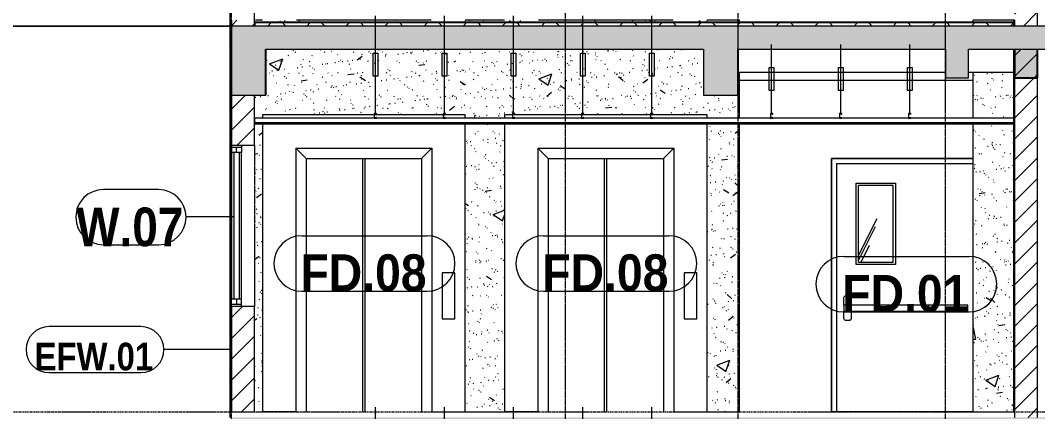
# Model space of a CAD drawing. Header units: millimetres. Extents: x 26124 to 258712, y -8723 to 35400.
# Drawn here: x 110220 to 119053, y 9000 to 12400 of the extents above; entities that cross this region are included whole.
import ezdxf

# ---------------------------------------------------------------- set-up
doc = ezdxf.new("R2010")
doc.units = ezdxf.units.MM
for name, pattern in [('1 NÉT CALL OUT', [6, 3, -3]), ('Centre', [31.75, 6.35, -4.7625, 15.875, -4.7625]), ('Grid Line', [22.225, 12.7, -3.175, 3.175, -3.175])]:
    doc.linetypes.add(name, pattern=pattern)
for name, color, linetype, lineweight in [('0-1', 7, 'Continuous', 5), ('A-CLNG', 13, 'Continuous', 9), ('A-CLNG-3', 13, 'Continuous', 18), ('A-CLNG-PATT-3', 13, 'Continuous', 9), ('A-DETL-GENF', 92, 'Continuous', 9), ('A-DETL-GENF-1', 7, 'Continuous', 9), ('A-DETL-MEDM', 33, 'Continuous', 18), ('A-DOOR', 31, 'Continuous', 9), ('A-DOOR-FRAM', 31, 'Continuous', 9), ('A-DOOR-IDEN', 31, 'Continuous', 9), ('A-FLOR-2', 7, 'Continuous', 9), ('A-FLOR-3', 192, 'Continuous', 25), ('A-FLOR-LEVL-2', 51, 'Centre', 9), ('A-FLOR-PATT-3', 8, 'Continuous', 9), ('A-GLAZ', 151, 'Continuous', 9), ('A-GLAZ-1', 7, '1 NÉT CALL OUT', 9), ('A-GLAZ-2', 55, '1 NÉT CALL OUT', 9), ('A-GLAZ-IDEN', 152, 'Continuous', 9), ('A-WALL', 113, 'Continuous', 9), ('A-WALL-1', 113, 'Continuous', 18), ('A-WALL-IDEN', 211, 'Continuous', 9), ('A-WALL-PATT-4', 111, 'Continuous', 9), ('I-WALL', 2, 'Continuous', 9), ('I-WALL-3', 2, 'Continuous', 18), ('S-BEAM-1', 12, 'Continuous', 5), ('S-BEAM-2', 10, 'Continuous', 25), ('S-BEAM-3', 7, 'Continuous', 9), ('S-GRID-1', 1, 'Grid Line', 9)]:
    doc.layers.add(name, color=color, linetype=linetype, lineweight=lineweight)
doc.styles.add('Arial_B', font='arialbd.ttf', dxfattribs={"width": 0.85, "height": 240})
doc.styles.add('Arial_B_1', font='arialbd.ttf', dxfattribs={"width": 0.9, "height": 320})
doc.styles.add('Arial_B_2', font='arialbd.ttf', dxfattribs={"width": 0.85, "height": 336})
pattern_1 = [(45, (80880.3, 14125), (-90.50967, 90.50967), [])]
pattern_2 = [(50, (80880.3, 14125), (1165.978, -102.01), [121.92, -1341.12]), (355, (80880.3, 14125), (-225.554, 1222.763), [97.536, -1072.896]), (100.451, (80977.5, 14116.5), (940.433, 1120.746), [103.616, -1139.776]), (46.184, (80880.3, 14450.1), (1734.906, -269.074), [182.88, -2011.68]), (96.636, (81024.9, 14427.7), (1519.38, 1583.54), [155.424, -1709.665]), (351.184, (80880.3, 14450.1), (1519.39, 1583.52), [146.304, -1609.344]), (21, (81042.9, 14368.8), (970.332, -654.498), [121.92, -1341.12]), (326, (81042.9, 14368.8), (395.533, 1178.804), [97.536, -1072.896]), (71.451, (81123.7, 14314.3), (1365.87, 524.296), [103.616, -1139.776]), (37.5, (80880.3, 14125), (19.767, 541.1527), [53.645, -1006.246, 53.645, -1035.507, -1076.96]), (37.5, (80880.3, 14125), (19.767, 541.1527), [-2149.043, 53.645, -1023.315]), (7.5, (80880.3, 14125), (427.646, 641.156), [53.645, -567.334, 53.645, -981.862, -410.464]), (7.5, (80880.3, 14125), (427.646, 641.156), [-1656.486, 53.645, -356.819]), (327.5, (80517.8, 14125), (867.782, -36.665), [53.645, -352.755, 53.645, -1214.323, -1682.496]), (327.5, (80517.8, 14125), (867.782, -36.665), [-1674.368, 53.645, -1628.85]), (317.5, (80355.2, 14125), (948.028, 162.731), [53.645, -474.675, 53.645, -788.416, -1194.816]), (317.5, (80355.2, 14125), (948.028, 162.731), [-1370.38, 53.645, -1141.17])]
pattern_3 = [(37.5, (80880.3, 14125), (-5.1206, 156.61216), [5.364, -118.181, 5.364, -132.812, -132.08]), (37.5, (80880.3, 14125), (-5.1206, 156.61216), [-261.722, 5.364, -126.716]), (7.5, (80880.3, 14125), (143.847, 229.3842), [5.364, -61.285, 5.364, -105.989, -42.672]), (7.5, (80880.3, 14125), (143.847, 229.3842), [-178.003, 5.364, -37.308]), (327.5, (80780.33, 14125), (253.1176, 0.4601), [5.364, -35.276, 5.364, -140.94, -191.008]), (327.5, (80780.33, 14125), (253.1176, 0.4601), [-186.944, 5.364, -185.644]), (317.5, (80780.33, 14125), (244.3381, 71.3376), [5.364, -14.956, 5.364, -90.546, -109.728]), (317.5, (80780.33, 14125), (244.3381, 71.3376), [-116.23, 5.364, -104.364])]

# ---------------------------------------------------------------- blocks, each defined once
blk = doc.blocks.new('NCV_TKTC_KET CAU_rvt-1-TKCS_MẶT CẮT 3')
at = {"layer": 'S-BEAM-1'}
for points in [[(116452.5, 11750), (116452.6, 11750), (116452.5, 12135.4)], [(118852.6, 11900), (119052.6, 11900), (119052.6, 12150), (118852.6, 12150), (118852.6, 11975.2)]]:
    blk.add_hatch(color=256, dxfattribs=at).paths.add_polyline_path(points)
at = {"layer": 'A-FLOR-2'}
for p, q in [((112042.6, 12350), (112052.4, 12350)), ((112052.4, 12350), (112052.4, 12180)), ((112052.4, 12180), (112042.6, 12180))]:
    blk.add_line(p, q, dxfattribs=at)
at = {"layer": 'S-BEAM-2'}
for p, q in [((112352.6, 11750), (112352.6, 12150)), ((116452.6, 11750), (116452.6, 12150)), ((118852.6, 12150), (118852.6, 11900)), ((119052.6, 11900), (119052.6, 12150)), ((118852.6, 11900), (119052.6, 11900))]:
    blk.add_line(p, q, dxfattribs=at)
at = {"layer": 'S-BEAM-3'}
for p, q in [((116452.6, 11950), (118252.6, 11950)), ((118452.6, 11950), (118842.5, 11950)), ((116462.6, 11880), (118492.5, 11880))]:
    blk.add_line(p, q, dxfattribs=at)
blk = doc.blocks.new('1_FAMILY RVT - W01-WxH 1400x3200xmm-489780-TKCS_MẶT CẮT 3')
at = {"layer": 'A-GLAZ'}
for p, q in [((112052.635618, 11314.4), (112252.635618, 11314.4)), ((112052.635618, 11314.4), (112052.635618, 11250.9)), ((112141.535618, 11314.4), (112141.535618, 11250.9)), ((112141.535618, 11295.35), (112052.635618, 11295.35)), ((112052.635618, 11250.9), (112052.635618, 9977.9)), ((112141.535618, 11250.9), (112052.635618, 11250.9)), ((112074.860618, 11250.9), (112074.860618, 9977.9)), ((112097.085618, 11250.9), (112097.085618, 11295.35)), ((112119.310618, 11250.9), (112119.310618, 9977.9)), ((112141.535618, 9977.9), (112141.535618, 11250.9)), ((112141.535618, 9977.9), (112052.635618, 9977.9)), ((112052.635618, 9914.4), (112052.635618, 9977.9)), ((112052.635618, 9933.45), (112141.535618, 9933.45)), ((112252.635618, 9914.4), (112052.635618, 9914.4)), ((112097.085618, 9977.9), (112097.085618, 9933.45)), ((112141.535618, 9914.4), (112141.535618, 9977.9))]:
    blk.add_line(p, q, dxfattribs=at)
at = {"layer": 'A-GLAZ-2'}
for p, q in [((112052.635618, 9914.4), (112052.635618, 11314.4)), ((112252.635618, 11314.4), (112252.635618, 9914.4))]:
    blk.add_line(p, q, dxfattribs=at)
blk = doc.blocks.new('Thang may HIEN - Dài x Rộng - 2000x2000-V2-TKCS_MẶT CẮT 3')
at = {"layer": 'A-DOOR'}
for p, q in [((112322.6, 11580), (112322.6, 11550)), ((113292.5, 11580), (112322.6, 11580)), ((113892.5, 11580), (113295, 11580)), ((114082.6, 11580), (113895, 11580)), ((114082.6, 11550), (114082.6, 11580)), ((112322.6, 11500), (112322.6, 9000)), ((114082.6, 9000), (114082.6, 11500)), ((112702.6, 11200), (112612.6, 11290)), ((112612.6, 11290), (112612.6, 9000)), ((112612.6, 11290), (113792.6, 11290)), ((113792.6, 11290), (113702.6, 11200)), ((113792.6, 11290), (113792.6, 9000)), ((112702.6, 11200), (112702.6, 9000)), ((112702.6, 11200), (113702.6, 11200)), ((113192.6, 9000), (113192.6, 11200)), ((113212.6, 9000), (113212.6, 11200)), ((113702.6, 11200), (113702.6, 9000)), ((113992.6, 10205.9), (113882.6, 10205.9)), ((113882.6, 10205.9), (113882.6, 9805.9)), ((113992.6, 9805.9), (113992.6, 10205.9)), ((113882.6, 9805.9), (113992.6, 9805.9)), ((112612.6, 9000), (112322.6, 9000)), ((112617.6, 9000), (112612.6, 9000)), ((113792.6, 9000), (113787.6, 9000)), ((113792.6, 9000), (114082.6, 9000))]:
    blk.add_line(p, q, dxfattribs=at)
blk = doc.blocks.new('Thang may HIEN - Dài x Rộng - 2000x2000-V3-TKCS_MẶT CẮT 3')
at = {"layer": 'A-DOOR'}
for p, q in [((114422.6, 11580), (114422.6, 11550)), ((114492.5, 11580), (114422.6, 11580)), ((115092.5, 11580), (114495, 11580)), ((115692.5, 11580), (115095, 11580)), ((116182.6, 11580), (115695, 11580)), ((116182.6, 11550), (116182.6, 11580)), ((114422.6, 11500), (114422.6, 9000)), ((116182.6, 9000), (116182.6, 11500)), ((114802.6, 11200), (114712.6, 11290)), ((114712.6, 11290), (114712.6, 9000)), ((114712.6, 11290), (115892.6, 11290)), ((115892.6, 11290), (115802.6, 11200)), ((115892.6, 11290), (115892.6, 9000)), ((114802.6, 11200), (114802.6, 9000)), ((114802.6, 11200), (115802.6, 11200)), ((115292.6, 9000), (115292.6, 11200)), ((115312.6, 9000), (115312.6, 11200)), ((115802.6, 11200), (115802.6, 9000)), ((116092.6, 10205.9), (115982.6, 10205.9)), ((115982.6, 10205.9), (115982.6, 9805.9)), ((116092.6, 9805.9), (116092.6, 10205.9)), ((115982.6, 9805.9), (116092.6, 9805.9)), ((114712.6, 9000), (114422.6, 9000)), ((114717.6, 9000), (114712.6, 9000)), ((115892.6, 9000), (115887.6, 9000)), ((115892.6, 9000), (116182.6, 9000))]:
    blk.add_line(p, q, dxfattribs=at)
blk = doc.blocks.new('FD_01 - FD_01-1200x2200mm-V50-TKCS_MẶT CẮT 3')
at = {"layer": 'A-DOOR'}
h = blk.add_hatch(dxfattribs=at)
h.set_pattern_fill('FP_9', color=256, style=0, pattern_type=2)
h.set_pattern_definition([(63.435, (82789.9, 14236.3), (-0.002, 1625.6), [567.96, -3066.99]), (63.435, (81164.3, 14236.3), (-0.002, 1625.6), [567.96, -3066.99]), (63.435, (83568.1, 14550.35), (-0.002, 1625.6), [567.96, -3066.99]), (63.435, (81942.5, 14550.35), (-0.002, 1625.6), [567.96, -3066.99]), (63.435, (83450.3, 14439.5), (-0.002, 1625.6), [567.96, -3066.99]), (63.435, (81824.7, 14439.5), (-0.002, 1625.6), [567.96, -3066.99]), (63.435, (83330.26, 15074.4), (-0.002, 1625.6), [276.055, -3358.896]), (63.435, (81704.66, 15074.4), (-0.002, 1625.6), [276.055, -3358.896]), (63.435, (83251.74, 14976.15), (-0.002, 1625.6), [567.96, -3066.99]), (63.435, (81626.14, 14976.15), (-0.002, 1625.6), [567.96, -3066.99]), (63.435, (83265.6, 15046.7), (-0.002, 1625.6), [567.96, -3066.99]), (63.435, (81640, 15046.7), (-0.002, 1625.6), [567.96, -3066.99]), (63.435, (82609.74, 14737.2), (-0.002, 1625.6), [567.96, -3066.99]), (63.435, (80984.14, 14737.2), (-0.002, 1625.6), [567.96, -3066.99]), (63.435, (82623.6, 14820.35), (-0.002, 1625.6), [567.96, -3066.99]), (63.435, (80998, 14820.35), (-0.002, 1625.6), [567.96, -3066.99]), (63.435, (82627.3, 14880.3), (-0.002, 1625.6), [567.96, -3066.99]), (63.435, (81001.7, 14880.3), (-0.002, 1625.6), [567.96, -3066.99])])
h.paths.add_polyline_path([(117497.5, 10300), (117797.5, 10300), (117797.5, 10965), (117497.5, 10965), (117497.5, 10600)])
for p, q in [((117477.5, 10985), (117817.5, 10985)), ((117477.5, 10280), (117477.5, 10985)), ((117797.5, 10965), (117497.5, 10965)), ((117497.5, 10300), (117497.5, 10965)), ((117797.5, 10300), (117797.5, 10965)), ((117817.5, 10985), (117817.5, 10280)), ((117817.5, 10280), (117477.5, 10280)), ((117497.5, 10300), (117797.5, 10300)), ((117370, 9925.4), (117370, 9988.9)), ((117389, 10008), (117414.4, 10008)), ((117433.5, 9988.9), (117433.5, 9925.4)), ((117370, 9925.4), (117370, 9874.6)), ((117433.5, 9925.4), (117370, 9925.4)), ((118107.8, 9925.4), (117433.5, 9925.4)), ((117433.5, 9925.4), (117433.5, 9874.6)), ((118107.8, 9874.6), (118107.8, 9925.4)), ((118445, 9925.4), (118107.8, 9925.4)), ((118445, 9874.6), (118445, 9925.4)), ((117370, 9874.6), (117433.5, 9874.6)), ((117370, 9811.1), (117370, 9874.6)), ((117433.5, 9874.6), (118107.8, 9874.6)), ((117433.5, 9874.6), (117433.5, 9811.1)), ((118107.8, 9874.6), (118445, 9874.6)), ((117414.4, 9792.1), (117389, 9792.1))]:
    blk.add_line(p, q, dxfattribs=at)
at = {"layer": 'A-DOOR', "flags": 128}
for points in [[(117370, 9988.9), (117370.5, 9993.1), (117371.9, 9997.2), (117374.1, 10000.8), (117377.2, 10003.8), (117380.8, 10006.1), (117384.8, 10007.5), (117389, 10008)], [(117414.4, 10008), (117418.7, 10007.5), (117422.7, 10006.1), (117426.3, 10003.8), (117429.3, 10000.8), (117431.6, 9997.2), (117433, 9993.1), (117433.5, 9988.9)], [(117389, 9792.1), (117384.8, 9792.5), (117380.8, 9793.9), (117377.2, 9796.2), (117374.1, 9799.2), (117371.9, 9802.8), (117370.5, 9806.9), (117370, 9811.1)], [(117433.5, 9811.1), (117433, 9806.9), (117431.6, 9802.8), (117429.3, 9799.2), (117426.3, 9796.2), (117422.7, 9793.9), (117418.7, 9792.5), (117414.4, 9792.1)]]:
    blk.add_lwpolyline(points, dxfattribs=at)
at = {"layer": 'A-DOOR-FRAM'}
for p, q in [((117262.5, 11200), (117262.5, 9000)), ((118492.5, 11200), (117262.5, 11200)), ((117307.5, 11155), (117307.5, 9000)), ((117307.5, 11155), (118492.5, 11155)), ((117307.5, 9000), (117262.5, 9000))]:
    blk.add_line(p, q, dxfattribs=at)
blk = doc.blocks.new('Repeating Detail - THANH TREO TRẦN 600-354052-TKCS_MẶT CẮT 3')
at = {"layer": 'A-DETL-GENF'}
for points in [[(116732.564287, 28550), (116752.564287, 28550), (116752.564287, 28556), (116750.064287, 28552.5), (116735.064287, 28552.5), (116735.064287, 28587.5), (116750.064287, 28587.5), (116752.564287, 28584), (116752.564287, 28590), (116732.564287, 28590)], [(117332.564287, 28550), (117352.564287, 28550), (117352.564287, 28556), (117350.064287, 28552.5), (117335.064287, 28552.5), (117335.064287, 28587.5), (117350.064287, 28587.5), (117352.564287, 28584), (117352.564287, 28590), (117332.564287, 28590)], [(117932.564287, 28550), (117952.564287, 28550), (117952.564287, 28556), (117950.064287, 28552.5), (117935.064287, 28552.5), (117935.064287, 28587.5), (117950.064287, 28587.5), (117952.564287, 28584), (117952.564287, 28590), (117932.564287, 28590)]]:
    blk.add_hatch(color=256, dxfattribs=at).paths.add_polyline_path(points)
for p, q in [((116742.564287, 28590), (116742.564287, 29190)), ((117342.564287, 28590), (117342.564287, 29190)), ((117942.564287, 28590), (117942.564287, 29190)), ((116722.564287, 28990), (116762.564287, 28990)), ((116722.564287, 28790), (116722.564287, 28990)), ((116762.564287, 28990), (116762.564287, 28790)), ((117322.564287, 28990), (117362.564287, 28990)), ((117322.564287, 28790), (117322.564287, 28990)), ((117362.564287, 28990), (117362.564287, 28790)), ((117922.564287, 28990), (117962.564287, 28990)), ((117922.564287, 28790), (117922.564287, 28990)), ((117962.564287, 28990), (117962.564287, 28790)), ((116762.564287, 28790), (116722.564287, 28790)), ((117362.564287, 28790), (117322.564287, 28790)), ((117962.564287, 28790), (117922.564287, 28790)), ((116752.564287, 28590), (116732.564287, 28590)), ((116732.564287, 28590), (116732.564287, 28550)), ((116752.564287, 28590), (116732.564287, 28590)), ((116732.564287, 28590), (116732.564287, 28550)), ((116732.564287, 28550), (116752.564287, 28550)), ((116732.564287, 28550), (116752.564287, 28550)), ((116735.064287, 28587.5), (116750.064287, 28587.5)), ((116735.064287, 28552.5), (116735.064287, 28587.5)), ((116735.064287, 28552.5), (116735.064287, 28587.5)), ((116735.064287, 28587.5), (116750.064287, 28587.5)), ((116750.064287, 28552.5), (116735.064287, 28552.5)), ((116750.064287, 28552.5), (116735.064287, 28552.5)), ((116750.064287, 28587.5), (116750.064287, 28584)), ((116750.064287, 28587.5), (116750.064287, 28584)), ((116750.064287, 28584), (116752.564287, 28584)), ((116750.064287, 28584), (116752.564287, 28584)), ((116752.564287, 28556), (116750.064287, 28556)), ((116750.064287, 28556), (116750.064287, 28552.5)), ((116752.564287, 28556), (116750.064287, 28556)), ((116750.064287, 28556), (116750.064287, 28552.5)), ((116752.564287, 28584), (116752.564287, 28590)), ((116752.564287, 28584), (116752.564287, 28590)), ((116752.564287, 28550), (116752.564287, 28556)), ((116752.564287, 28550), (116752.564287, 28556)), ((117352.564287, 28590), (117332.564287, 28590)), ((117332.564287, 28590), (117332.564287, 28550)), ((117352.564287, 28590), (117332.564287, 28590)), ((117332.564287, 28590), (117332.564287, 28550)), ((117332.564287, 28550), (117352.564287, 28550)), ((117332.564287, 28550), (117352.564287, 28550)), ((117335.064287, 28587.5), (117350.064287, 28587.5)), ((117335.064287, 28552.5), (117335.064287, 28587.5)), ((117335.064287, 28552.5), (117335.064287, 28587.5)), ((117335.064287, 28587.5), (117350.064287, 28587.5)), ((117350.064287, 28552.5), (117335.064287, 28552.5)), ((117350.064287, 28552.5), (117335.064287, 28552.5)), ((117350.064287, 28587.5), (117350.064287, 28584)), ((117350.064287, 28587.5), (117350.064287, 28584)), ((117350.064287, 28584), (117352.564287, 28584)), ((117350.064287, 28584), (117352.564287, 28584)), ((117352.564287, 28556), (117350.064287, 28556)), ((117350.064287, 28556), (117350.064287, 28552.5)), ((117352.564287, 28556), (117350.064287, 28556)), ((117350.064287, 28556), (117350.064287, 28552.5)), ((117352.564287, 28584), (117352.564287, 28590)), ((117352.564287, 28584), (117352.564287, 28590)), ((117352.564287, 28550), (117352.564287, 28556)), ((117352.564287, 28550), (117352.564287, 28556)), ((117952.564287, 28590), (117932.564287, 28590)), ((117932.564287, 28590), (117932.564287, 28550)), ((117952.564287, 28590), (117932.564287, 28590)), ((117932.564287, 28590), (117932.564287, 28550)), ((117932.564287, 28550), (117952.564287, 28550)), ((117932.564287, 28550), (117952.564287, 28550)), ((117935.064287, 28587.5), (117950.064287, 28587.5)), ((117935.064287, 28552.5), (117935.064287, 28587.5)), ((117935.064287, 28552.5), (117935.064287, 28587.5)), ((117935.064287, 28587.5), (117950.064287, 28587.5)), ((117950.064287, 28552.5), (117935.064287, 28552.5)), ((117950.064287, 28552.5), (117935.064287, 28552.5)), ((117950.064287, 28587.5), (117950.064287, 28584)), ((117950.064287, 28587.5), (117950.064287, 28584)), ((117950.064287, 28584), (117952.564287, 28584)), ((117950.064287, 28584), (117952.564287, 28584)), ((117952.564287, 28556), (117950.064287, 28556)), ((117950.064287, 28556), (117950.064287, 28552.5)), ((117952.564287, 28556), (117950.064287, 28556)), ((117950.064287, 28556), (117950.064287, 28552.5)), ((117952.564287, 28584), (117952.564287, 28590)), ((117952.564287, 28584), (117952.564287, 28590)), ((117952.564287, 28550), (117952.564287, 28556)), ((117952.564287, 28550), (117952.564287, 28556))]:
    blk.add_line(p, q, dxfattribs=at)
blk = doc.blocks.new('Repeating Detail - THANH TREO TRẦN 850-354056-TKCS_MẶT CẮT 3')
at = {"layer": 'A-DETL-GENF'}
for points in [[(113292.5, 28550), (113312.5, 28550), (113312.5, 28556), (113310, 28552.5), (113295, 28552.5), (113295, 28587.5), (113310, 28587.5), (113312.5, 28584), (113312.5, 28590), (113292.5, 28590)], [(113892.5, 28550), (113912.5, 28550), (113912.5, 28556), (113910, 28552.5), (113895, 28552.5), (113895, 28587.5), (113910, 28587.5), (113912.5, 28584), (113912.5, 28590), (113892.5, 28590)], [(114492.5, 28550), (114512.5, 28550), (114512.5, 28556), (114510, 28552.5), (114495, 28552.5), (114495, 28587.5), (114510, 28587.5), (114512.5, 28584), (114512.5, 28590), (114492.5, 28590)], [(115092.5, 28550), (115112.5, 28550), (115112.5, 28556), (115110, 28552.5), (115095, 28552.5), (115095, 28587.5), (115110, 28587.5), (115112.5, 28584), (115112.5, 28590), (115092.5, 28590)], [(115692.5, 28550), (115712.5, 28550), (115712.5, 28556), (115710, 28552.5), (115695, 28552.5), (115695, 28587.5), (115710, 28587.5), (115712.5, 28584), (115712.5, 28590), (115692.5, 28590)]]:
    blk.add_hatch(color=256, dxfattribs=at).paths.add_polyline_path(points)
for p, q in [((113302.5, 28590), (113302.5, 29440)), ((113902.5, 28590), (113902.5, 29440)), ((114502.5, 28590), (114502.5, 29440)), ((115102.5, 28590), (115102.5, 29440)), ((115702.5, 28590), (115702.5, 29440)), ((113282.5, 29115), (113322.5, 29115)), ((113282.5, 28915), (113282.5, 29115)), ((113322.5, 29115), (113322.5, 28915)), ((113882.5, 29115), (113922.5, 29115)), ((113882.5, 28915), (113882.5, 29115)), ((113922.5, 29115), (113922.5, 28915)), ((114482.5, 29115), (114522.5, 29115)), ((114482.5, 28915), (114482.5, 29115)), ((114522.5, 29115), (114522.5, 28915)), ((115082.5, 29115), (115122.5, 29115)), ((115082.5, 28915), (115082.5, 29115)), ((115122.5, 29115), (115122.5, 28915)), ((115682.5, 29115), (115722.5, 29115)), ((115682.5, 28915), (115682.5, 29115)), ((115722.5, 29115), (115722.5, 28915)), ((113322.5, 28915), (113282.5, 28915)), ((113922.5, 28915), (113882.5, 28915)), ((114522.5, 28915), (114482.5, 28915)), ((115122.5, 28915), (115082.5, 28915)), ((115722.5, 28915), (115682.5, 28915)), ((113312.5, 28590), (113292.5, 28590)), ((113292.5, 28590), (113292.5, 28550)), ((113312.5, 28590), (113292.5, 28590)), ((113292.5, 28590), (113292.5, 28550)), ((113292.5, 28550), (113312.5, 28550)), ((113292.5, 28550), (113312.5, 28550)), ((113295, 28587.5), (113310, 28587.5)), ((113295, 28552.5), (113295, 28587.5)), ((113295, 28552.5), (113295, 28587.5)), ((113295, 28587.5), (113310, 28587.5)), ((113310, 28552.5), (113295, 28552.5)), ((113310, 28552.5), (113295, 28552.5)), ((113310, 28587.5), (113310, 28584)), ((113310, 28587.5), (113310, 28584)), ((113310, 28584), (113312.5, 28584)), ((113310, 28584), (113312.5, 28584)), ((113312.5, 28556), (113310, 28556)), ((113310, 28556), (113310, 28552.5)), ((113312.5, 28556), (113310, 28556)), ((113310, 28556), (113310, 28552.5)), ((113312.5, 28584), (113312.5, 28590)), ((113312.5, 28584), (113312.5, 28590)), ((113312.5, 28550), (113312.5, 28556)), ((113312.5, 28550), (113312.5, 28556)), ((113912.5, 28590), (113892.5, 28590)), ((113892.5, 28590), (113892.5, 28550)), ((113912.5, 28590), (113892.5, 28590)), ((113892.5, 28590), (113892.5, 28550)), ((113892.5, 28550), (113912.5, 28550)), ((113892.5, 28550), (113912.5, 28550)), ((113895, 28587.5), (113910, 28587.5)), ((113895, 28552.5), (113895, 28587.5)), ((113895, 28552.5), (113895, 28587.5)), ((113895, 28587.5), (113910, 28587.5)), ((113910, 28552.5), (113895, 28552.5)), ((113910, 28552.5), (113895, 28552.5)), ((113910, 28587.5), (113910, 28584)), ((113910, 28587.5), (113910, 28584)), ((113910, 28584), (113912.5, 28584)), ((113910, 28584), (113912.5, 28584)), ((113912.5, 28556), (113910, 28556)), ((113910, 28556), (113910, 28552.5)), ((113912.5, 28556), (113910, 28556)), ((113910, 28556), (113910, 28552.5)), ((113912.5, 28584), (113912.5, 28590)), ((113912.5, 28584), (113912.5, 28590)), ((113912.5, 28550), (113912.5, 28556)), ((113912.5, 28550), (113912.5, 28556)), ((114512.5, 28590), (114492.5, 28590)), ((114492.5, 28590), (114492.5, 28550)), ((114512.5, 28590), (114492.5, 28590)), ((114492.5, 28590), (114492.5, 28550)), ((114492.5, 28550), (114512.5, 28550)), ((114492.5, 28550), (114512.5, 28550)), ((114495, 28587.5), (114510, 28587.5)), ((114495, 28552.5), (114495, 28587.5)), ((114495, 28552.5), (114495, 28587.5)), ((114495, 28587.5), (114510, 28587.5)), ((114510, 28552.5), (114495, 28552.5)), ((114510, 28552.5), (114495, 28552.5)), ((114510, 28587.5), (114510, 28584)), ((114510, 28587.5), (114510, 28584)), ((114510, 28584), (114512.5, 28584)), ((114510, 28584), (114512.5, 28584)), ((114512.5, 28556), (114510, 28556)), ((114510, 28556), (114510, 28552.5)), ((114512.5, 28556), (114510, 28556)), ((114510, 28556), (114510, 28552.5)), ((114512.5, 28584), (114512.5, 28590)), ((114512.5, 28584), (114512.5, 28590)), ((114512.5, 28550), (114512.5, 28556)), ((114512.5, 28550), (114512.5, 28556)), ((115112.5, 28590), (115092.5, 28590)), ((115092.5, 28590), (115092.5, 28550)), ((115112.5, 28590), (115092.5, 28590)), ((115092.5, 28590), (115092.5, 28550)), ((115092.5, 28550), (115112.5, 28550)), ((115092.5, 28550), (115112.5, 28550)), ((115095, 28587.5), (115110, 28587.5)), ((115095, 28552.5), (115095, 28587.5)), ((115095, 28552.5), (115095, 28587.5)), ((115095, 28587.5), (115110, 28587.5)), ((115110, 28552.5), (115095, 28552.5)), ((115110, 28552.5), (115095, 28552.5)), ((115110, 28587.5), (115110, 28584)), ((115110, 28587.5), (115110, 28584)), ((115110, 28584), (115112.5, 28584)), ((115110, 28584), (115112.5, 28584)), ((115112.5, 28556), (115110, 28556)), ((115110, 28556), (115110, 28552.5)), ((115112.5, 28556), (115110, 28556)), ((115110, 28556), (115110, 28552.5)), ((115112.5, 28584), (115112.5, 28590)), ((115112.5, 28584), (115112.5, 28590)), ((115112.5, 28550), (115112.5, 28556)), ((115112.5, 28550), (115112.5, 28556)), ((115712.5, 28590), (115692.5, 28590)), ((115692.5, 28590), (115692.5, 28550)), ((115712.5, 28590), (115692.5, 28590)), ((115692.5, 28590), (115692.5, 28550)), ((115692.5, 28550), (115712.5, 28550)), ((115692.5, 28550), (115712.5, 28550)), ((115695, 28587.5), (115710, 28587.5)), ((115695, 28552.5), (115695, 28587.5)), ((115695, 28552.5), (115695, 28587.5)), ((115695, 28587.5), (115710, 28587.5)), ((115710, 28552.5), (115695, 28552.5)), ((115710, 28552.5), (115695, 28552.5)), ((115710, 28587.5), (115710, 28584)), ((115710, 28587.5), (115710, 28584)), ((115710, 28584), (115712.5, 28584)), ((115710, 28584), (115712.5, 28584)), ((115712.5, 28556), (115710, 28556)), ((115710, 28556), (115710, 28552.5)), ((115712.5, 28556), (115710, 28556)), ((115710, 28556), (115710, 28552.5)), ((115712.5, 28584), (115712.5, 28590)), ((115712.5, 28584), (115712.5, 28590)), ((115712.5, 28550), (115712.5, 28556)), ((115712.5, 28550), (115712.5, 28556))]:
    blk.add_line(p, q, dxfattribs=at)
blk = doc.blocks.new('STN_Door Tag - STN_Door Tag-1788670-TKCS_MẶT CẮT 3')
at = {"layer": 'A-DOOR-IDEN'}
for p, q in [((47163.5, 10529.1), (48251.6, 10529.1)), ((47163.5, 10046.1), (48251.6, 10046.1))]:
    blk.add_line(p, q, dxfattribs=at)
for centre, start, end in [((47163.5, 10287.6), 90, 270), ((48251.6, 10287.6), 270, 90)]:
    blk.add_arc(centre, 241.5, start, end, dxfattribs=at)
blk = doc.blocks.new('SSA-WINDOW TAG - 10-2062020-TKCS_MẶT CẮT 3')
at = {"layer": 'A-GLAZ-IDEN'}
for p, q in [((49739.5, 7049.9), (49262, 7049.9)), ((49262, 6569.9), (49739.5, 6569.9))]:
    blk.add_line(p, q, dxfattribs=at)
for centre, start, end in [((49262, 6809.9), 90, 270), ((49739.5, 6809.9), 270, 90)]:
    blk.add_arc(centre, 240, start, end, dxfattribs=at)
blk = doc.blocks.new('CTL_WALL TAG NO MARK - 10-2062273-TKCS_MẶT CẮT 3')
at = {"layer": 'A-WALL-IDEN'}
for p, q in [((32060, 30269.7), (31262.5, 30269.7)), ((31262.5, 29869.7), (32060, 29869.7))]:
    blk.add_line(p, q, dxfattribs=at)
for centre, start, end in [((31262.5, 30069.7), 90, 270), ((32060, 30069.7), 270, 90)]:
    blk.add_arc(centre, 200, start, end, dxfattribs=at)

msp = doc.modelspace()

# ---------------------------------------------------------------- hatches: boundary and pattern name
at = {"layer": 'A-CLNG-PATT-3'}
h = msp.add_hatch(dxfattribs=at)
h.set_pattern_fill('FP_4', color=256, style=0, pattern_type=2)
h.set_pattern_definition([(0, (80880.3, 14125), (1300.48, 325.12), [53.645, -921.715, 53.645, -6123.635]), (0, (80880.3, 14125), (1300.48, 325.12), [-1029.005, -921.715, 53.645, -1897.075, -3251.2]), (0, (80880.3, 14125), (1300.48, 325.12), [-3901.44, 53.645, -921.715, 53.645, -2222.195]), (0, (80880.3, 14125), (1300.48, 325.12), [-4930.445, -596.595, 53.645, -1571.955]), (120, (81367.98, 14287.56), (-931.8022, 963.6887), [53.645, -921.715, -6177.28]), (120, (81367.98, 14287.56), (-931.8022, 963.6887), [-975.36, 53.645, -921.715, -5201.92]), (120, (81367.98, 14287.56), (-931.8022, 963.6887), [-1950.72, 53.645, -1897.075, -3251.2]), (120, (81367.98, 14287.56), (-931.8022, 963.6887), [-3901.44, 53.645, -921.715, -2275.84]), (120, (81367.98, 14287.56), (-931.8022, 963.6887), [-4876.8, 53.645, -596.595, -1625.6]), (120, (81367.98, 14287.56), (-931.8022, 963.6887), [-5527.04, 53.645, -1571.955]), (240, (81530.54, 14937.8), (-368.6778, -1288.8087), [53.645, -921.715, -6177.28]), (240, (81530.54, 14937.8), (-368.6778, -1288.8087), [-975.36, 53.645, -921.715, -5201.92]), (240, (81530.54, 14937.8), (-368.6778, -1288.8087), [-1950.72, 53.645, -1897.075, -3251.2]), (240, (81530.54, 14937.8), (-368.6778, -1288.8087), [-3901.44, 53.645, -921.715, -2275.84]), (240, (81530.54, 14937.8), (-368.6778, -1288.8087), [-4876.8, 53.645, -596.595, -1625.6]), (240, (81530.54, 14937.8), (-368.6778, -1288.8087), [-5527.04, 53.645, -1571.955])])
h.paths.add_polyline_path([(118625.9, 11500), (118852.4, 11500), (118852.4, 11510), (112252.6, 11510), (112252.6, 11500), (117813.7, 11500)])
at = {"layer": 'A-DETL-GENF-1'}
h = msp.add_hatch(color=256, dxfattribs=at)
h.paths.add_polyline_path([(116152.5, 1550), (116452.5, 1550), (116452.5, 1950), (118252.6, 1950), (118252.6, 1700), (118452.6, 1700), (118452.6, 1950), (122652.5, 1950), (122652.5, 1550), (122953, 1550), (122953, 1950), (126952.5, 1950), (126952.5, 1550), (127252.5, 1550), (127252.5, 2150), (112052.6, 2150), (112052.6, 1550), (112352.5, 1550), (112352.5, 1950), (116152.5, 1950), (116152.5, 1809.6)])
h.paths.add_polyline_path([(33652.6, 1550), (33952.6, 1550), (33952.6, 2000), (37952.1, 2000), (37952.1, 1550), (38252.6, 1550), (38252.6, 1950), (42452.6, 1950), (42452.6, 1700), (42652.6, 1700), (42652.6, 1950), (44452.6, 1950), (44452.6, 1550), (44752.6, 1550), (44752.6, 1950), (48552.6, 1950), (48552.6, 1550), (48852.6, 1550), (48852.6, 2150), (33652.6, 2150), (33652.6, 1809.6)])
h.paths.add_polyline_path([(126952.5, 4950), (127252.5, 4950), (127252.5, 5550), (112052.6, 5550), (112052.6, 4950), (112352.5, 4950), (112352.5, 5350), (116152.5, 5350), (116152.5, 4950), (116452.5, 4950), (116452.5, 5350), (118252.6, 5350), (118252.6, 5100), (118452.6, 5100), (118452.6, 5350), (122652.5, 5350), (122652.5, 4950), (122953, 4950), (122953, 5350), (126952.5, 5350)])
h.paths.add_polyline_path([(44752.6, 4950), (44752.6, 5350), (48552.6, 5350), (48552.6, 4950), (48852.6, 4950), (48852.6, 5550), (33652.6, 5550), (33652.6, 4950), (33952.6, 4950), (33952.6, 5380), (37952.1, 5380), (37952.1, 4950), (38252.6, 4950), (38252.6, 5350), (42452.6, 5350), (42452.6, 5100), (42652.6, 5100), (42652.6, 5350), (44452.6, 5350), (44452.6, 4950), (44717.3, 4950)])
h.paths.add_polyline_path([(126952.5, 8350), (127252.5, 8350), (127252.5, 8950), (112052.6, 8950), (112052.6, 8350), (112352.5, 8350), (112352.5, 8750), (116152.5, 8750), (116152.5, 8350), (116452.5, 8350), (116452.5, 8750), (118252.6, 8750), (118252.6, 8500), (118452.6, 8500), (118452.6, 8750), (122652.5, 8750), (122652.5, 8350), (122953, 8350), (122953, 8750), (126952.5, 8750)])
h.paths.add_polyline_path([(33952.6, 8350), (33952.6, 8780), (37952.1, 8780), (37952.1, 8350), (38252.6, 8350), (38252.6, 8750), (42452.6, 8750), (42452.6, 8500), (42652.6, 8500), (42652.6, 8750), (44452.6, 8750), (44452.6, 8350), (44752.6, 8350), (44752.6, 8750), (48552.6, 8750), (48552.6, 8350), (48852.6, 8350), (48852.6, 8950), (33652.6, 8950), (33652.6, 8350)])
h.paths.add_polyline_path([(33952.6, 11750), (33952.6, 12200), (37952.1, 12200), (37952.1, 11750), (38252.6, 11750), (38252.6, 12150), (42452.6, 12150), (42452.6, 11900), (42652.6, 11900), (42652.6, 12150), (44452.6, 12150), (44452.6, 11750), (44752.6, 11750), (44752.6, 12150), (48552.6, 12150), (48552.6, 11750), (48852.6, 11750), (48852.6, 12350), (33652.6, 12350), (33652.6, 11750)])
h.paths.add_polyline_path([(116189.3, 11750), (116452.5, 11750), (116452.5, 12150), (118252.6, 12150), (118252.6, 11900), (118452.6, 11900), (118452.6, 12150), (122652.5, 12150), (122652.5, 11750), (122953, 11750), (122953, 12150), (126952.5, 12150), (126952.5, 11750), (127252.5, 11750), (127252.5, 12350), (112052.6, 12350), (112052.6, 11750), (112352.5, 11750), (112352.5, 12150), (116152.5, 12150), (116152.5, 11750)])
h.paths.add_polyline_path([(126952.5, 15150), (127252.5, 15150), (127252.5, 15750), (112052.6, 15750), (112052.6, 15150), (112352.5, 15150), (112352.5, 15550), (116152.5, 15550), (116152.5, 15150), (116452.5, 15150), (116452.5, 15550), (118252.6, 15550), (118252.6, 15300), (118452.6, 15300), (118452.6, 15550), (122652.5, 15550), (122652.5, 15150), (122953, 15150), (122953, 15550), (126952.5, 15550)])
h.paths.add_polyline_path([(33952.6, 15150), (33952.6, 15600), (37952.1, 15600), (37952.1, 15150), (38252.6, 15150), (38252.6, 15550), (42452.6, 15550), (42452.6, 15300), (42652.6, 15300), (42652.6, 15550), (44452.6, 15550), (44452.6, 15150), (44752.6, 15150), (44752.6, 15550), (48552.6, 15550), (48552.6, 15150), (48852.6, 15150), (48852.6, 15750), (33652.6, 15750), (33652.6, 15150)])
h.paths.add_polyline_path([(126952.5, 18550), (127252.5, 18550), (127252.5, 19150), (112052.6, 19150), (112052.6, 18550), (112352.5, 18550), (112352.5, 18950), (116152.5, 18950), (116152.5, 18550), (116452.5, 18550), (116452.5, 18950), (118252.6, 18950), (118252.6, 18700), (118452.6, 18700), (118452.6, 18950), (122652.5, 18950), (122652.5, 18550), (122953, 18550), (122953, 18950), (126952.5, 18950), (126952.5, 18552.9)])
h.paths.add_polyline_path([(33952.6, 18550), (33952.6, 19000), (37952.1, 19000), (37952.1, 18550), (38252.6, 18550), (38252.6, 18950), (42452.6, 18950), (42452.6, 18700), (42652.6, 18700), (42652.6, 18950), (44452.6, 18950), (44452.6, 18550), (44752.6, 18550), (44752.6, 18950), (48552.6, 18950), (48552.6, 18550), (48852.6, 18550), (48852.6, 19150), (33652.6, 19150), (33652.6, 18550)])
h.paths.add_polyline_path([(126952.5, 21950), (127252.5, 21950), (127252.5, 22550), (112052.6, 22550), (112052.6, 21950), (112352.5, 21950), (112352.5, 22350), (116152.5, 22350), (116152.5, 21950), (116452.5, 21950), (116452.5, 22350), (118252.6, 22350), (118252.6, 22100), (118452.6, 22100), (118452.6, 22350), (122652.5, 22350), (122652.5, 21950), (122953, 21950), (122953, 22350), (126952.5, 22350), (126952.5, 22140.7)])
h.paths.add_polyline_path([(33652.6, 21950), (33952.6, 21950), (33952.6, 22400), (37952.1, 22400), (37952.1, 21950), (38252.6, 21950), (38252.6, 22350), (42452.6, 22350), (42452.6, 22100), (42652.6, 22100), (42652.6, 22350), (44452.6, 22350), (44452.6, 21950), (44752.6, 21950), (44752.6, 22350), (48552.6, 22350), (48552.6, 21950), (48852.6, 21950), (48852.6, 22550), (33652.6, 22550), (33652.6, 22140.7)])
h.paths.add_polyline_path([(127252.5, 25350), (127252.5, 25950), (112052.6, 25950), (112052.6, 25350), (112352.5, 25350), (112352.5, 25750), (116152.5, 25750), (116152.5, 25350), (116452.5, 25350), (116452.5, 25750), (118252.6, 25750), (118252.6, 25500), (118452.6, 25500), (118452.6, 25750), (122652.5, 25750), (122652.5, 25350), (122953, 25350), (122953, 25750), (126952.5, 25750), (126952.5, 25350)])
h.paths.add_polyline_path([(33952.6, 25350), (33952.6, 25800), (37952.1, 25800), (37952.1, 25350), (38252.6, 25350), (38252.6, 25750), (42452.6, 25750), (42452.6, 25500), (42652.6, 25500), (42652.6, 25750), (44452.6, 25750), (44452.6, 25350), (44752.6, 25350), (44752.6, 25750), (48552.6, 25750), (48552.6, 25350), (48852.6, 25350), (48852.6, 25950), (33652.6, 25950), (33652.6, 25350)])
h.paths.add_polyline_path([(126952.6, 28750), (127252.6, 28750), (127252.6, 29650), (127052.6, 29650), (127052.6, 29350), (116452.6, 29350), (116452.6, 29550), (112052.6, 29550), (112052.6, 28950), (112352.7, 28950), (112352.7, 29350), (116152.6, 29350), (116152.6, 28950), (116452.6, 28950), (116452.6, 29150), (118252.6, 29150), (118252.6, 28900), (118452.6, 28900), (118452.6, 29150), (122652.6, 29150), (122652.6, 28750), (122952.6, 28750), (122952.6, 29150), (126952.6, 29150)])
h.paths.add_polyline_path([(33952.6, 28750), (33952.6, 29150), (37952.1, 29150), (37952.1, 28750), (38252.6, 28750), (38252.6, 29150), (42452.6, 29150), (42452.6, 28900), (42652.6, 28900), (42652.6, 29150), (44452.6, 29150), (44452.6, 28950), (44752.6, 28950), (44752.6, 29350), (48552.6, 29350), (48552.6, 28950), (48852.6, 28950), (48852.6, 29550), (44452.6, 29550), (44452.6, 29350), (33852.6, 29350), (33852.6, 29650), (33652.6, 29650), (33652.6, 28750)])
h.paths.add_polyline_path([(127252.6, 32700), (127252.6, 33200), (126454.5, 33200), (126454.5, 33000), (127054.5, 33000), (127054.5, 32700)])
h.paths.add_polyline_path([(33652.6, 32700), (33850.6, 32700), (33850.6, 33000), (34450.6, 33000), (34450.6, 33200), (33652.6, 33200)])
h.paths.add_polyline_path([(112252.5, 32800), (112252.5, 33000), (114152.7, 33000), (114152.7, 32800), (114352.5, 32800), (114352.5, 33000), (116252.6, 33000), (116252.6, 32800), (116452.6, 32800), (116452.6, 33200), (112052.4, 33200), (112052.4, 32800)])
h.paths.add_polyline_path([(46752.4, 32800), (46752.4, 33000), (48652.6, 33000), (48652.6, 32800), (48852.7, 32800), (48852.7, 33200), (44452.6, 33200), (44452.6, 32800), (44652.6, 32800), (44652.6, 33000), (46552.6, 33000), (46552.6, 32800)])
at = {"layer": 'A-FLOR-PATT-3'}
h = msp.add_hatch(dxfattribs=at)
h.set_pattern_fill('FP_8', color=256, style=0, pattern_type=2)
h.set_pattern_definition([(45, (80880.3, 14125), (-169.7056, 169.7056), []), (135, (80880.3, 14125), (-169.7056, -169.7056), [])])
h.paths.add_polyline_path([(118625.9, 12350), (118852.5, 12350), (118852.5, 12380), (112252.6, 12380), (112252.6, 12350), (118452.6, 12350)])
h.paths.add_polyline_path([(46341.7, 12350), (48652.6, 12350), (48652.6, 12380), (42052.6, 12380), (42052.6, 12350), (45529.5, 12350)])
at = {"layer": 'A-WALL-PATT-4'}
h = msp.add_hatch(dxfattribs=at)
h.set_pattern_fill('FP_1', color=256, style=0, pattern_type=2)
h.set_pattern_definition(pattern_1)
h.paths.add_polyline_path([(118852.5, 12350), (119052.5, 12350), (119052.5, 15550), (118852.5, 15550), (118852.5, 12400)])
h = msp.add_hatch(dxfattribs=at)
h.set_pattern_fill('FP_1', color=256, style=0, pattern_type=2)
h.set_pattern_definition(pattern_1)
h.paths.add_polyline_path([(112052.6, 9000), (112252.6, 9000), (112252.6, 9914.4), (112052.6, 9914.4)])
h.paths.add_polyline_path([(112252.6, 11314.4), (112252.6, 11750), (112052.6, 11750), (112052.6, 11314.4)])
h.paths.add_polyline_path([(112128.4, 12350), (112252.6, 12350), (112252.6, 12400), (112052.6, 12400), (112052.6, 12350)])
h = msp.add_hatch(dxfattribs=at)
h.set_pattern_fill('FP_6', color=256, style=0, pattern_type=2)
h.set_pattern_definition(pattern_2)
h.paths.add_polyline_path([(114082.6, 9000), (114422.6, 9000), (114422.6, 11500), (114082.6, 11500), (114082.6, 9715.6)])
h.paths.add_polyline_path([(116189.3, 9000), (116462.6, 9000), (116462.6, 11500), (116182.6, 11500), (116182.6, 9000)])
h.paths.add_polyline_path([(112252.6, 9000), (112322.6, 9000), (112322.6, 11500), (112252.6, 11500), (112252.6, 9000.9)])
h.paths.add_polyline_path([(114422.6, 11550), (114422.6, 11580), (114492.5, 11580), (114492.5, 11590), (114512.5, 11590), (114512.5, 11584), (114510, 11587.5), (114495, 11587.5), (114495, 11580), (115092.5, 11580), (115092.5, 11590), (115112.5, 11590), (115112.5, 11584), (115110, 11587.5), (115095, 11587.5), (115095, 11580), (115692.5, 11580), (115692.5, 11590), (115712.5, 11590), (115712.5, 11584), (115710, 11587.5), (115695, 11587.5), (115695, 11580), (116182.6, 11580), (116182.6, 11550), (116462.6, 11550), (116462.6, 11950), (116452.6, 11950), (116452.5, 11750), (116152.5, 11750), (116152.5, 12150), (112352.6, 12149.9), (112352.5, 11750), (112252.6, 11750), (112252.6, 11550), (112322.6, 11550), (112322.6, 11580), (113292.5, 11580), (113292.5, 11590), (113312.5, 11590), (113312.5, 11584), (113310, 11587.5), (113295, 11587.5), (113295, 11580), (113892.5, 11580), (113892.5, 11590), (113912.5, 11590), (113912.5, 11584), (113910, 11587.5), (113895, 11587.5), (113895, 11580), (114082.6, 11579.5), (114082.6, 11550), (114148, 11550)])
h.paths.add_polyline_path([(112268.7, 12380), (116462.6, 12380), (116462.6, 12400), (112252.6, 12399.6), (112252.6, 12380), (112258.9, 12380)])
h = msp.add_hatch(dxfattribs=at)
h.set_pattern_fill('FP_7', color=256, style=0, pattern_type=2)
h.set_pattern_definition(pattern_3)
h.paths.add_polyline_path([(114082.6, 9000), (114422.6, 9000), (114422.6, 11500), (114082.6, 11500), (114082.6, 9715.6)])
h.paths.add_polyline_path([(116189.3, 9000), (116462.6, 9000), (116462.6, 11500), (116182.6, 11500), (116182.6, 9000)])
h.paths.add_polyline_path([(112252.6, 9000), (112322.6, 9000), (112322.6, 11500), (112252.6, 11500), (112252.6, 9000.9)])
h.paths.add_polyline_path([(114422.6, 11550), (114422.6, 11580), (114492.5, 11580), (114492.5, 11590), (114512.5, 11590), (114512.5, 11584), (114510, 11587.5), (114495, 11587.5), (114495, 11580), (115092.5, 11580), (115092.5, 11590), (115112.5, 11590), (115112.5, 11584), (115110, 11587.5), (115095, 11587.5), (115095, 11580), (115692.5, 11580), (115692.5, 11590), (115712.5, 11590), (115712.5, 11584), (115710, 11587.5), (115695, 11587.5), (115695, 11580), (116182.6, 11580), (116182.6, 11550), (116462.6, 11550), (116462.6, 11950), (116452.6, 11950), (116452.5, 11750), (116152.5, 11750), (116152.5, 12150), (112352.6, 12149.9), (112352.5, 11750), (112252.6, 11750), (112252.6, 11550), (112322.6, 11550), (112322.6, 11580), (113292.5, 11580), (113292.5, 11590), (113312.5, 11590), (113312.5, 11584), (113310, 11587.5), (113295, 11587.5), (113295, 11580), (113892.5, 11580), (113892.5, 11590), (113912.5, 11590), (113912.5, 11584), (113910, 11587.5), (113895, 11587.5), (113895, 11580), (114082.6, 11579.5), (114082.6, 11550), (114148, 11550)])
h.paths.add_polyline_path([(112268.7, 12380), (116462.6, 12380), (116462.6, 12400), (112252.6, 12399.6), (112252.6, 12380), (112258.9, 12380)])
h = msp.add_hatch(dxfattribs=at)
h.set_pattern_fill('FP_6', color=256, style=0, pattern_type=2)
h.set_pattern_definition(pattern_2)
h.paths.add_polyline_path([(118492.5, 9000), (118502.5, 9000), (118502.5, 11500), (118492.5, 11500), (118492.5, 10181.3)])
h.paths.add_polyline_path([(118502.5, 11550), (118502.5, 11950), (118492.5, 11950), (118492.5, 11550)])
h.paths.add_polyline_path([(118492.5, 12380), (118502.5, 12380), (118502.5, 12400), (118492.5, 12400)])
h = msp.add_hatch(dxfattribs=at)
h.set_pattern_fill('FP_7', color=256, style=0, pattern_type=2)
h.set_pattern_definition(pattern_3)
h.paths.add_polyline_path([(118492.5, 9000), (118502.5, 9000), (118502.5, 11500), (118492.5, 11500), (118492.5, 10181.3)])
h.paths.add_polyline_path([(118502.5, 11550), (118502.5, 11950), (118492.5, 11950), (118492.5, 11550)])
h.paths.add_polyline_path([(118492.5, 12380), (118502.5, 12380), (118502.5, 12400), (118492.5, 12400)])
h = msp.add_hatch(dxfattribs=at)
h.set_pattern_fill('FP_6', color=256, style=0, pattern_type=2)
h.set_pattern_definition(pattern_2)
h.paths.add_polyline_path([(118842.5, 9000), (118842.5, 11500), (118502.5, 11500), (118502.5, 9000)])
h.paths.add_polyline_path([(118625.9, 11550), (118842.5, 11550), (118842.5, 11950), (118502.5, 11950), (118502.5, 11550)])
h.paths.add_polyline_path([(118842.5, 12380), (118842.5, 12400), (118502.5, 12400), (118502.5, 12380), (118625.9, 12380)])
h = msp.add_hatch(dxfattribs=at)
h.set_pattern_fill('FP_7', color=256, style=0, pattern_type=2)
h.set_pattern_definition(pattern_3)
h.paths.add_polyline_path([(118842.5, 9000), (118842.5, 11500), (118502.5, 11500), (118502.5, 9000)])
h.paths.add_polyline_path([(118625.9, 11550), (118842.5, 11550), (118842.5, 11950), (118502.5, 11950), (118502.5, 11550)])
h.paths.add_polyline_path([(118842.5, 12380), (118842.5, 12400), (118502.5, 12400), (118502.5, 12380), (118625.9, 12380)])
h = msp.add_hatch(dxfattribs=at)
h.set_pattern_fill('FP_5', color=256, style=0, pattern_type=2)
h.set_pattern_definition([(45, (80880.3, 14125), (-84.8528, 84.8528), [])])
h.paths.add_polyline_path([(118852.5, 9000), (118852.3, 12150), (118842.5, 12150), (118842.5, 9000)])
h.paths.add_polyline_path([(118852.5, 12350), (118852.5, 12400), (118842.5, 12400), (118842.5, 12350), (118845, 12350)])
h = msp.add_hatch(dxfattribs=at)
h.set_pattern_fill('FP_1', color=256, style=0, pattern_type=2)
h.set_pattern_definition(pattern_1)
h.paths.add_polyline_path([(119052.5, 8950), (119052.5, 12150), (118852.5, 12150), (118852.5, 8950)])

# ---------------------------------------------------------------- linework, layer by layer
at = {"layer": 'A-CLNG'}
msp.add_line((118852.4, 11510), (112252.6, 11510), dxfattribs=at)
at = {"layer": 'A-CLNG-3'}
for p, q in [((113292.5, 11550), (112252.6, 11550)), ((112252.6, 11550), (112252.6, 11500)), ((112252.6, 11500), (118852.4, 11500)), ((113892.5, 11550), (113312.5, 11550)), ((114492.5, 11550), (113912.5, 11550)), ((115092.5, 11550), (114512.5, 11550)), ((115692.5, 11550), (115112.5, 11550)), ((116732.6, 11550), (115712.5, 11550)), ((117332.6, 11550), (116752.6, 11550)), ((117932.6, 11550), (117352.6, 11550)), ((118852.4, 11550), (117952.6, 11550)), ((118852.4, 11500), (118852.4, 11550))]:
    msp.add_line(p, q, dxfattribs=at)
at = {"layer": 'A-DETL-MEDM'}
for p, q in [((127252.5, 12350), (112052.6, 12350)), ((112052.6, 12350), (112052.6, 11750)), ((112352.5, 11750), (112352.5, 12150)), ((112352.5, 12150), (116152.5, 12150)), ((116152.5, 12150), (116152.5, 11750)), ((116452.5, 11750), (116452.5, 12150)), ((116452.5, 12150), (118252.6, 12150)), ((118252.6, 12150), (118252.6, 11900)), ((118452.6, 11900), (118452.6, 12150)), ((118452.6, 12150), (122652.5, 12150)), ((118252.6, 11900), (118452.6, 11900)), ((112052.6, 11750), (112352.5, 11750)), ((116152.5, 11750), (116452.5, 11750))]:
    msp.add_line(p, q, dxfattribs=at)
at = {"layer": 'A-FLOR-3'}
for p, q in [((118852.5, 12380), (112252.6, 12380)), ((112252.6, 12380), (112252.6, 12350)), ((118852.5, 12350), (118852.5, 12380))]:
    msp.add_line(p, q, dxfattribs=at)
at = {"layer": 'A-FLOR-LEVL-2'}
msp.add_line((26123.8, 9000), (134152.6, 9000), dxfattribs=at)
at = {"layer": 'A-GLAZ-IDEN'}
msp.add_line((112077.1, 10691.8), (111658.9, 10691.8), dxfattribs=at)
at = {"layer": 'A-WALL'}
for p, q in [((112042.6, 8950), (112042.6, 15750)), ((112252.6, 12380), (112252.6, 13314.4)), ((105942.6, 12350), (112042.6, 12350)), ((112042.6, 12350), (106252.6, 12350)), ((118852.5, 12150), (118852.5, 9000)), ((112052.6, 11750.1), (112052.6, 11314.4)), ((112252.6, 11314.4), (112252.6, 11750)), ((117262.5, 9000), (117262.5, 11200)), ((117262.5, 11200), (118492.5, 11200)), ((112052.6, 9914.4), (112052.6, 9000)), ((112252.6, 9000), (112252.6, 9914.4)), ((118492.5, 9000), (117262.5, 9000))]:
    msp.add_line(p, q, dxfattribs=at)
at = {"layer": 'A-WALL-1'}
for p, q in [((119052.5, 12350), (119052.5, 15550)), ((112052.6, 12400), (112052.6, 12350)), ((118852.5, 12400), (118852.5, 12350)), ((119052.5, 8950), (119052.5, 12150)), ((112052.6, 9000), (112252.6, 9000)), ((118852.5, 9000), (118852.5, 8950))]:
    msp.add_line(p, q, dxfattribs=at)
at = {"layer": 'A-WALL-IDEN'}
msp.add_line((112059.2, 9540.6), (111466.9, 9539), dxfattribs=at)
at = {"layer": 'I-WALL'}
for p, q in [((112322.6, 12400), (112262.5, 12400)), ((113787.6, 12400), (112617.6, 12400)), ((114422.6, 12400), (114082.6, 12400)), ((115887.6, 12400), (114717.6, 12400)), ((116462.6, 12400), (116182.6, 12400)), ((116462.6, 12380), (116462.6, 12400)), ((118492.5, 12380), (118492.5, 12400)), ((118842.5, 12400), (118492.5, 12400)), ((116462.6, 11550), (116462.6, 11950)), ((118492.5, 11550), (118492.5, 11950)), ((116462.6, 9000), (116462.6, 11500)), ((118492.5, 9000), (118492.5, 11500)), ((112262.5, 9000), (112322.6, 9000)), ((114082.6, 9000), (114422.6, 9000)), ((116182.6, 9000), (116462.6, 9000)), ((118492.5, 9000), (118842.5, 9000))]:
    msp.add_line(p, q, dxfattribs=at)
at = {"layer": 'I-WALL-3'}
for p, q in [((118852.5, 12400), (118842.5, 12400)), ((118842.5, 12400), (118842.5, 12350)), ((118842.5, 12150), (118842.5, 9000)), ((118842.5, 9000), (118852.5, 9000))]:
    msp.add_line(p, q, dxfattribs=at)
at = {"layer": 'S-GRID-1'}
for p, q in [((112052.6, -2320.6), (112052.6, 30285.9)), ((114952.6, -2320.6), (114952.6, 30285.9)), ((116452.6, -2320.6), (116452.6, 30285.9)), ((118252.6, -2320.6), (118252.6, 30285.9))]:
    msp.add_line(p, q, dxfattribs=at)

# ---------------------------------------------------------------- block references
at = {"layer": '0-1'}
msp.add_blockref('NCV_TKTC_KET CAU_rvt-1-TKCS_MẶT CẮT 3', (0, 0), dxfattribs=at)
at = {"layer": 'A-DETL-GENF'}
for name, p in [('Repeating Detail - THANH TREO TRẦN 850-354056-TKCS_MẶT CẮT 3', (0, -17000)), ('Repeating Detail - THANH TREO TRẦN 600-354052-TKCS_MẶT CẮT 3', (0, -17000)), ('Repeating Detail - THANH TREO TRẦN 850-354056-TKCS_MẶT CẮT 3', (0, -20400))]:
    msp.add_blockref(name, p, dxfattribs=at)
at = {"layer": 'A-DOOR'}
for name in ['Thang may HIEN - Dài x Rộng - 2000x2000-V2-TKCS_MẶT CẮT 3', 'Thang may HIEN - Dài x Rộng - 2000x2000-V3-TKCS_MẶT CẮT 3', 'FD_01 - FD_01-1200x2200mm-V50-TKCS_MẶT CẮT 3']:
    msp.add_blockref(name, (0, 0), dxfattribs=at)
at = {"layer": 'A-DOOR-IDEN'}
for p in [(65500, 0), (67599.9, 0), (70204.9, -179.9)]:
    msp.add_blockref('STN_Door Tag - STN_Door Tag-1788670-TKCS_MẶT CẮT 3', p, dxfattribs=at)
at = {"layer": 'A-GLAZ-1'}
msp.add_blockref('1_FAMILY RVT - W01-WxH 1400x3200xmm-489780-TKCS_MẶT CẮT 3', (0, 0), dxfattribs=at)
at = {"layer": 'A-GLAZ-IDEN'}
msp.add_blockref('SSA-WINDOW TAG - 10-2062020-TKCS_MẶT CẮT 3', (61679.4, 3880.3), dxfattribs=at)
at = {"layer": 'A-WALL-IDEN'}
msp.add_blockref('CTL_WALL TAG NO MARK - 10-2062273-TKCS_MẶT CẮT 3', (79206.9, -20530.7), dxfattribs=at)

# ---------------------------------------------------------------- texts
at = {"layer": 'A-DOOR-IDEN', "char_height": 320, "width": 1124.64, "attachment_point": 5, "line_spacing_factor": 0.936439, "style": 'Arial_B_1'}
for s, insert in [('\\pt7.2,14.4,21.6,28.8,36,43.2,50.4,57.6,64.8,72,79.2,86.4,93.6,100.8,108,115.2,122.4,129.6,136.8,144,151.2,158.4,165.6,172.8,180,187.2,194.4,201.6,208.8,216,223.2,230.4;FD.08', (113199.4, 10204.6)), ('\\pt7.2,14.4,21.6,28.8,36,43.2,50.4,57.6,64.8,72,79.2,86.4,93.6,100.8,108,115.2,122.4,129.6,136.8,144,151.2,158.4,165.6,172.8,180,187.2,194.4,201.6,208.8,216,223.2,230.4;FD.08', (115299.3, 10204.6)), ('\\pt7.2,14.4,21.6,28.8,36,43.2,50.4,57.6,64.8,72,79.2,86.4,93.6,100.8,108,115.2,122.4,129.6,136.8,144,151.2,158.4,165.6,172.8,180,187.2,194.4,201.6,208.8,216,223.2,230.4;FD.01', (117904.2, 10024.8))]:
    msp.add_mtext(s, dxfattribs=dict(at, insert=insert))
at = {"layer": 'A-GLAZ-IDEN', "insert": (111170.1, 10602.9), "char_height": 336, "width": 962.88, "attachment_point": 5, "line_spacing_factor": 0.936439, "style": 'Arial_B_2'}
msp.add_mtext('\\pt6.80064,13.60128,20.39856,27.1992,33.99984,40.80048,47.60112,54.3984,61.19904,67.99968,74.80032,81.60096,88.4016,95.19888,101.99952,108.80016,115.6008,122.40144,129.19872,135.99936,142.8,149.60064,156.40128,163.19856,169.9992,176.79984,183.60048,190.40112,197.1984,203.99904,210.79968,217.60032;W.07', dxfattribs=at)
at = {"layer": 'A-WALL-IDEN', "insert": (110858.1, 9477.1), "char_height": 240, "width": 1062.16, "attachment_point": 5, "line_spacing_factor": 0.936439, "style": 'Arial_B'}
msp.add_mtext('\\pt6.7992,13.6008,20.4,27.1992,34.0008,40.8,47.5992,54.4008,61.2,67.9992,74.8008,81.6,88.3992,95.2008,102,108.7992,115.6008,122.4,129.1992,136.0008,142.8,149.5992,156.4008,163.2,169.9992,176.8008,183.6,190.3992,197.2008,204,210.7992,217.6008;EFW.01', dxfattribs=at)

doc.saveas('drawing.dxf')
